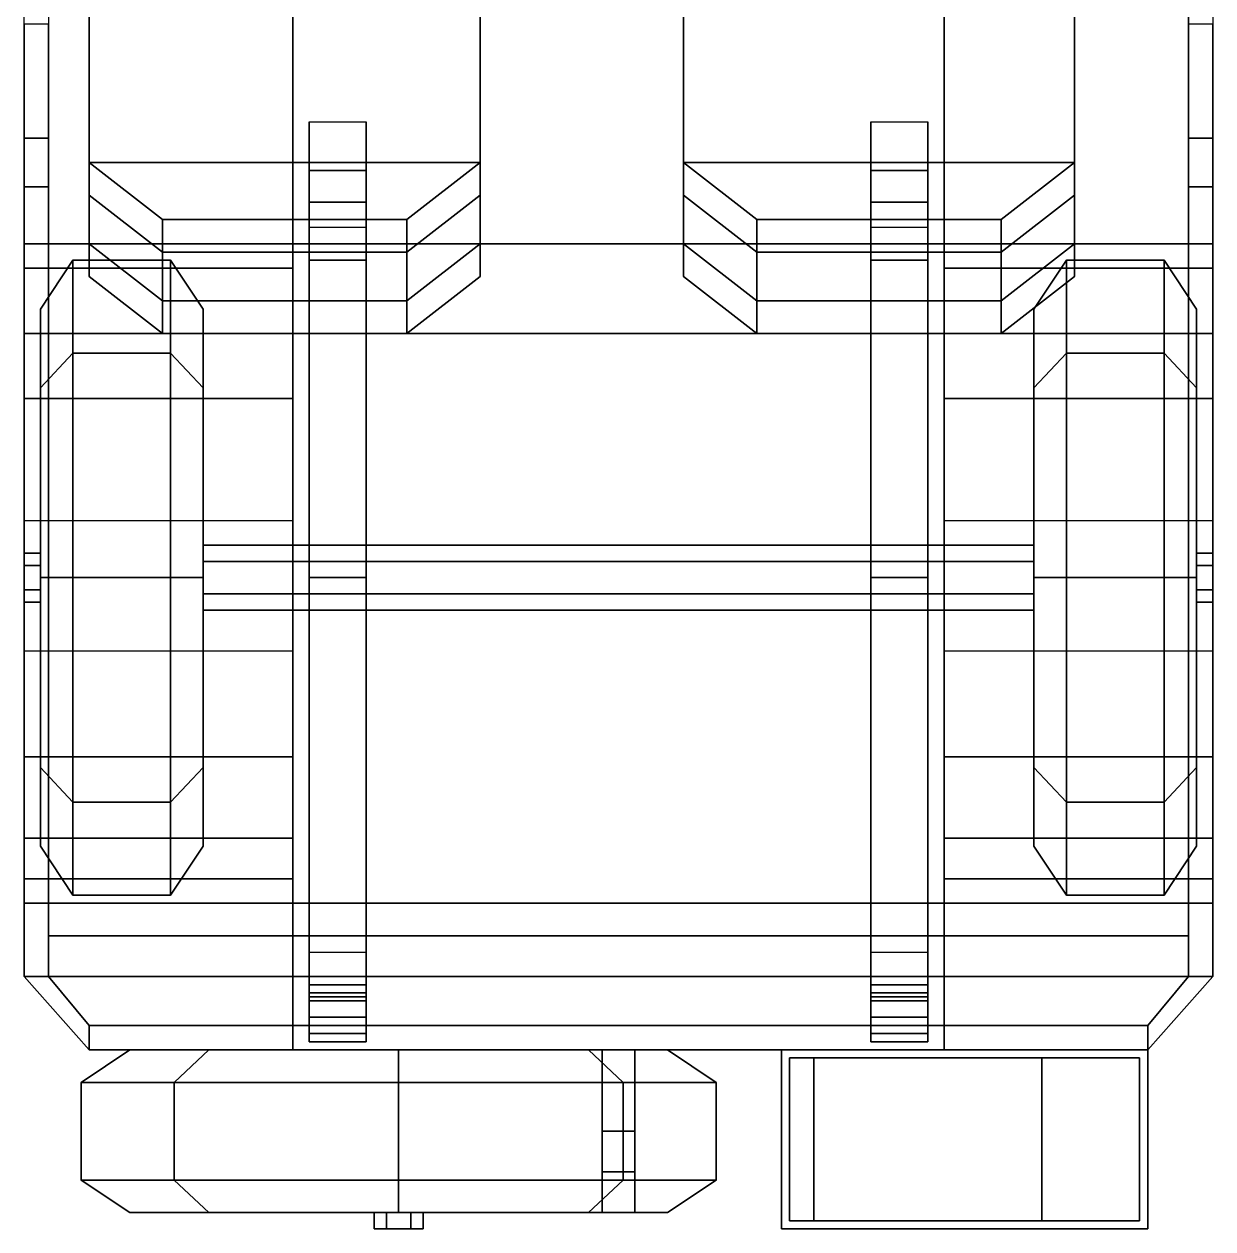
# Model space of a CAD drawing. Header units: millimetres. Extents: x -0.73 to 3, y -1.82 to 6.75.
# Drawn here: x -0.73 to 0.73, y -1.82 to -0.34 of the extents above; entities that cross this region are included whole.
import ezdxf

# ---------------------------------------------------------------- set-up
doc = ezdxf.new("R2010")
doc.units = ezdxf.units.MM
doc.layers.add('wheels', color=2, linetype='Continuous')

msp = doc.modelspace()

# ---------------------------------------------------------------- linework, layer by layer
for points in [[(-0.4, 0.42, 0.43), (-0.4, -0.61, 0.43), (-0.4, -0.61, 0.5), (-0.4, 0.45, 0.5)], [(0.4, -0.61, 0.5), (0.4, -0.61, 0.43), (0.4, 0.42, 0.43), (0.4, 0.45, 0.5)], [(0.4, 0.42, 0.43), (0.4, -0.61, 0.43), (-0.4, -0.61, 0.43), (-0.4, 0.42, 0.43)], [(-0.65, -0.1, 0.79), (-0.65, -0.51, 0.79), (-0.17, -0.51, 0.79), (-0.17, -0.1, 0.79)], [(-0.65, -0.1, 0.53), (-0.65, -0.51, 0.53), (-0.65, -0.51, 0.79), (-0.65, -0.1, 0.79)], [(-0.17, -0.51, 0.79), (-0.17, -0.51, 0.53), (-0.17, -0.1, 0.53), (-0.17, -0.1, 0.79)], [(0.08, -0.1, 0.79), (0.08, -0.51, 0.79), (0.56, -0.51, 0.79), (0.56, -0.1, 0.79)], [(0.08, -0.1, 0.53), (0.08, -0.51, 0.53), (0.08, -0.51, 0.79), (0.08, -0.1, 0.79)], [(0.56, -0.51, 0.79), (0.56, -0.51, 0.53), (0.56, -0.1, 0.53), (0.56, -0.1, 0.79)], [(0.7, -0.3, 0.53), (0.7, -0.34, 0.53), (0.7, -0.34, 0.81), (0.7, -0.3, 0.77)], [(-0.73, -0.34, 0.5), (-0.73, -0.48, 0.5), (-0.73, -0.48, 0.98), (-0.73, -0.34, 0.81)], [(-0.73, -0.34, 0.81), (-0.73, -0.48, 0.98), (-0.7, -0.48, 0.98), (-0.7, -0.34, 0.81)], [(-0.7, -0.48, 0.98), (-0.7, -0.48, 0.53), (-0.7, -0.34, 0.53), (-0.7, -0.34, 0.81)], [(0.7, -0.34, 0.53), (0.7, -0.48, 0.53), (0.7, -0.48, 0.98), (0.7, -0.34, 0.81)], [(0.7, -0.34, 0.81), (0.7, -0.48, 0.98), (0.73, -0.48, 0.98), (0.73, -0.34, 0.81)], [(0.73, -0.48, 0.98), (0.73, -0.48, 0.5), (0.73, -0.34, 0.5), (0.73, -0.34, 0.81)], [(-0.38, -0.52, 0.34), (-0.38, -0.55, 0.34), (-0.38, -0.59, 0.43), (-0.38, -0.46, 0.43)], [(-0.31, -0.46, 0.43), (-0.31, -0.52, 0.34), (-0.38, -0.52, 0.34), (-0.38, -0.46, 0.43)], [(-0.31, -0.59, 0.43), (-0.31, -0.55, 0.34), (-0.31, -0.52, 0.34), (-0.31, -0.46, 0.43)], [(0.38, -0.46, 0.43), (0.38, -0.52, 0.34), (0.31, -0.52, 0.34), (0.31, -0.46, 0.43)], [(0.31, -0.52, 0.34), (0.31, -0.55, 0.34), (0.31, -0.59, 0.43), (0.31, -0.46, 0.43)], [(0.38, -0.59, 0.43), (0.38, -0.55, 0.34), (0.38, -0.52, 0.34), (0.38, -0.46, 0.43)], [(-0.73, -0.48, 0.5), (-0.73, -0.54, 0.5), (-0.73, -0.54, 1.02), (-0.73, -0.48, 0.98)], [(-0.73, -0.48, 0.98), (-0.73, -0.54, 1.02), (-0.7, -0.54, 1.02), (-0.7, -0.48, 0.98)], [(-0.7, -0.54, 1.02), (-0.7, -0.54, 0.53), (-0.7, -0.48, 0.53), (-0.7, -0.48, 0.98)], [(0.7, -0.48, 0.53), (0.7, -0.54, 0.53), (0.7, -0.54, 1.02), (0.7, -0.48, 0.98)], [(0.7, -0.48, 0.98), (0.7, -0.54, 1.02), (0.73, -0.54, 1.02), (0.73, -0.48, 0.98)], [(0.73, -0.54, 1.02), (0.73, -0.54, 0.5), (0.73, -0.48, 0.5), (0.73, -0.48, 0.98)], [(-0.65, -0.51, 0.79), (-0.65, -0.51, 0.53), (-0.17, -0.51, 0.53), (-0.17, -0.51, 0.79)], [(-0.56, -0.68, 1.18), (-0.56, -0.58, 0.79), (-0.65, -0.51, 0.79), (-0.65, -0.61, 1.18)], [(-0.65, -0.51, 0.79), (-0.65, -0.55, 0.79), (-0.65, -0.65, 1.18), (-0.65, -0.61, 1.18)], [(-0.56, -0.58, 0.79), (-0.56, -0.62, 0.79), (-0.65, -0.55, 0.79), (-0.65, -0.51, 0.79)], [(-0.17, -0.61, 1.18), (-0.17, -0.51, 0.79), (-0.26, -0.58, 0.79), (-0.26, -0.68, 1.18)], [(-0.17, -0.51, 0.79), (-0.17, -0.55, 0.79), (-0.26, -0.62, 0.79), (-0.26, -0.58, 0.79)], [(-0.17, -0.65, 1.18), (-0.17, -0.55, 0.79), (-0.17, -0.51, 0.79), (-0.17, -0.61, 1.18)], [(0.08, -0.51, 0.79), (0.08, -0.51, 0.53), (0.56, -0.51, 0.53), (0.56, -0.51, 0.79)], [(0.17, -0.68, 1.18), (0.17, -0.58, 0.79), (0.08, -0.51, 0.79), (0.08, -0.61, 1.18)], [(0.08, -0.51, 0.79), (0.08, -0.55, 0.79), (0.08, -0.65, 1.18), (0.08, -0.61, 1.18)], [(0.17, -0.58, 0.79), (0.17, -0.62, 0.79), (0.08, -0.55, 0.79), (0.08, -0.51, 0.79)], [(0.56, -0.61, 1.18), (0.56, -0.51, 0.79), (0.47, -0.58, 0.79), (0.47, -0.68, 1.18)], [(0.56, -0.51, 0.79), (0.56, -0.55, 0.79), (0.47, -0.62, 0.79), (0.47, -0.58, 0.79)], [(0.56, -0.65, 1.18), (0.56, -0.55, 0.79), (0.56, -0.51, 0.79), (0.56, -0.61, 1.18)], [(-0.31, -0.52, 0.34), (-0.31, -0.61, 0.34), (-0.38, -0.61, 0.34), (-0.38, -0.52, 0.34)], [(0.38, -0.52, 0.34), (0.38, -0.61, 0.34), (0.31, -0.61, 0.34), (0.31, -0.52, 0.34)], [(-0.73, -0.54, 0.5), (-0.73, -0.61, 0.5), (-0.73, -0.61, 1.04), (-0.73, -0.54, 1.02)], [(-0.73, -0.54, 1.02), (-0.73, -0.61, 1.04), (-0.7, -0.61, 1.04), (-0.7, -0.54, 1.02)], [(-0.7, -0.61, 1.04), (-0.7, -0.61, 0.53), (-0.7, -0.54, 0.53), (-0.7, -0.54, 1.02)], [(0.7, -0.54, 0.53), (0.7, -0.61, 0.53), (0.7, -0.61, 1.04), (0.7, -0.54, 1.02)], [(0.7, -0.54, 1.02), (0.7, -0.61, 1.04), (0.73, -0.61, 1.04), (0.73, -0.54, 1.02)], [(0.73, -0.61, 1.04), (0.73, -0.61, 0.5), (0.73, -0.54, 0.5), (0.73, -0.54, 1.02)], [(-0.65, -0.65, 1.18), (-0.65, -0.55, 0.79), (-0.56, -0.62, 0.79), (-0.56, -0.72, 1.18)], [(-0.38, -0.55, 0.34), (-0.38, -0.61, 0.34), (-0.38, -0.63, 0.36), (-0.38, -0.5589, 0.36)], [(-0.38, -0.5589, 0.36), (-0.38, -0.63, 0.36), (-0.31, -0.63, 0.36), (-0.31, -0.5589, 0.36)], [(-0.38, -0.59, 0.43), (-0.38, -0.5589, 0.36), (-0.31, -0.5589, 0.36), (-0.31, -0.59, 0.43)], [(-0.31, -0.63, 0.36), (-0.31, -0.61, 0.34), (-0.31, -0.55, 0.34), (-0.31, -0.5589, 0.36)], [(-0.26, -0.72, 1.18), (-0.26, -0.62, 0.79), (-0.17, -0.55, 0.79), (-0.17, -0.65, 1.18)], [(0.08, -0.65, 1.18), (0.08, -0.55, 0.79), (0.17, -0.62, 0.79), (0.17, -0.72, 1.18)], [(0.31, -0.55, 0.34), (0.31, -0.61, 0.34), (0.31, -0.63, 0.36), (0.31, -0.5589, 0.36)], [(0.31, -0.59, 0.43), (0.31, -0.5589, 0.36), (0.38, -0.5589, 0.36), (0.38, -0.59, 0.43)], [(0.31, -0.5589, 0.36), (0.31, -0.63, 0.36), (0.38, -0.63, 0.36), (0.38, -0.5589, 0.36)], [(0.38, -0.63, 0.36), (0.38, -0.61, 0.34), (0.38, -0.55, 0.34), (0.38, -0.5589, 0.36)], [(0.47, -0.72, 1.18), (0.47, -0.62, 0.79), (0.56, -0.55, 0.79), (0.56, -0.65, 1.18)], [(-0.26, -0.58, 0.79), (-0.26, -0.62, 0.79), (-0.56, -0.62, 0.79), (-0.56, -0.58, 0.79)], [(-0.26, -0.68, 1.18), (-0.26, -0.58, 0.79), (-0.56, -0.58, 0.79), (-0.56, -0.68, 1.18)], [(0.47, -0.68, 1.18), (0.47, -0.58, 0.79), (0.17, -0.58, 0.79), (0.17, -0.68, 1.18)], [(0.47, -0.58, 0.79), (0.47, -0.62, 0.79), (0.17, -0.62, 0.79), (0.17, -0.58, 0.79)], [(-0.73, -0.61, 0.54), (-0.73, -0.64, 0.67), (-0.73, -0.72, 0.78), (-0.73, -0.61, 0.78)], [(-0.4, -0.61, 0.54), (-0.4, -0.64, 0.67), (-0.73, -0.64, 0.67), (-0.73, -0.61, 0.54)], [(-0.4, -0.61, 0.5), (-0.4, -0.61, 0.54), (-0.73, -0.61, 0.54), (-0.73, -0.61, 0.5)], [(-0.73, -0.61, 0.78), (-0.73, -0.72, 0.78), (-0.73, -0.72, 1.05), (-0.73, -0.61, 1.04)], [(-0.73, -0.61, 1.04), (-0.73, -0.72, 1.05), (-0.7, -0.72, 1.05), (-0.7, -0.61, 1.04)], [(-0.7, -0.72, 1.05), (-0.7, -0.72, 0.78), (-0.7, -0.61, 0.78), (-0.7, -0.61, 1.04)], [(-0.7, -0.61, 0.78), (-0.7, -0.72, 0.78), (0.7, -0.72, 0.78), (0.7, -0.61, 0.78)], [(-0.7, -0.61, 0.53), (-0.7, -0.61, 0.78), (0.7, -0.61, 0.78), (0.7, -0.61, 0.53)], [(-0.65, -0.61, 1.18), (-0.65, -0.65, 1.18), (-0.56, -0.72, 1.18), (-0.56, -0.68, 1.18)], [(-0.56, -0.72, 1.18), (-0.56, -0.62, 0.79), (-0.26, -0.62, 0.79), (-0.26, -0.72, 1.18)], [(-0.4, -0.61, 0.43), (-0.4, -1.42, 0.48), (-0.4, -1.42, 0.78), (-0.4, -0.61, 0.78)], [(0.4, -0.61, 0.43), (0.4, -1.42, 0.48), (-0.4, -1.42, 0.48), (-0.4, -0.61, 0.43)], [(-0.31, -0.61, 0.34), (-0.31, -1.02, 0.29), (-0.38, -1.02, 0.29), (-0.38, -0.61, 0.34)], [(-0.38, -0.61, 0.34), (-0.38, -1.02, 0.29), (-0.38, -1.02, 0.34), (-0.38, -0.63, 0.36)], [(-0.31, -1.02, 0.34), (-0.31, -1.02, 0.29), (-0.31, -0.61, 0.34), (-0.31, -0.63, 0.36)], [(-0.26, -0.68, 1.18), (-0.26, -0.72, 1.18), (-0.17, -0.65, 1.18), (-0.17, -0.61, 1.18)], [(0.08, -0.61, 1.18), (0.08, -0.65, 1.18), (0.17, -0.72, 1.18), (0.17, -0.68, 1.18)], [(0.17, -0.72, 1.18), (0.17, -0.62, 0.79), (0.47, -0.62, 0.79), (0.47, -0.72, 1.18)], [(0.38, -0.61, 0.34), (0.38, -1.02, 0.29), (0.31, -1.02, 0.29), (0.31, -0.61, 0.34)], [(0.31, -0.61, 0.34), (0.31, -1.02, 0.29), (0.31, -1.02, 0.34), (0.31, -0.63, 0.36)], [(0.38, -1.02, 0.34), (0.38, -1.02, 0.29), (0.38, -0.61, 0.34), (0.38, -0.63, 0.36)], [(0.4, -1.42, 0.78), (0.4, -1.42, 0.48), (0.4, -0.61, 0.43), (0.4, -0.61, 0.78)], [(0.73, -0.61, 0.5), (0.73, -0.61, 0.54), (0.4, -0.61, 0.54), (0.4, -0.61, 0.5)], [(0.73, -0.61, 0.54), (0.73, -0.64, 0.67), (0.4, -0.64, 0.67), (0.4, -0.61, 0.54)], [(0.47, -0.68, 1.18), (0.47, -0.72, 1.18), (0.56, -0.65, 1.18), (0.56, -0.61, 1.18)], [(0.7, -0.61, 0.78), (0.7, -0.72, 0.78), (0.7, -0.72, 1.05), (0.7, -0.61, 1.04)], [(0.7, -0.61, 1.04), (0.7, -0.72, 1.05), (0.73, -0.72, 1.05), (0.73, -0.61, 1.04)], [(0.73, -0.72, 1.05), (0.73, -0.72, 0.78), (0.73, -0.61, 0.78), (0.73, -0.61, 1.04)], [(0.73, -0.72, 0.78), (0.73, -0.64, 0.67), (0.73, -0.61, 0.54), (0.73, -0.61, 0.78)], [(-0.38, -0.63, 0.36), (-0.38, -1.02, 0.34), (-0.31, -1.02, 0.34), (-0.31, -0.63, 0.36)], [(0.31, -0.63, 0.36), (0.31, -1.02, 0.34), (0.38, -1.02, 0.34), (0.38, -0.63, 0.36)], [(-0.73, -0.72, 0.78), (-0.73, -0.64, 0.67), (-0.4, -0.64, 0.67), (-0.4, -0.72, 0.78)], [(0.4, -0.72, 0.78), (0.4, -0.64, 0.67), (0.73, -0.64, 0.67), (0.73, -0.72, 0.78)], [(-0.56, -0.68, 1.18), (-0.56, -0.72, 1.18), (-0.26, -0.72, 1.18), (-0.26, -0.68, 1.18)], [(0.17, -0.68, 1.18), (0.17, -0.72, 1.18), (0.47, -0.72, 1.18), (0.47, -0.68, 1.18)], [(-0.73, -0.72, 0.9), (-0.73, -1.46, 0.9), (-0.73, -1.46, 1.05), (-0.73, -0.72, 1.05)], [(-0.73, -0.72, 0.78), (-0.73, -0.8, 0.85), (-0.73, -0.95, 0.9), (-0.73, -0.72, 0.9)], [(-0.4, -0.72, 0.78), (-0.4, -0.8, 0.85), (-0.73, -0.8, 0.85), (-0.73, -0.72, 0.78)], [(-0.73, -0.72, 1.05), (-0.73, -1.51, 1.05), (-0.7, -1.51, 1.05), (-0.7, -0.72, 1.05)], [(-0.7, -1.46, 1.05), (-0.7, -1.46, 0.9), (-0.7, -0.72, 0.9), (-0.7, -0.72, 1.05)], [(-0.7, -0.72, 0.78), (-0.7, -0.72, 0.9), (0.7, -0.72, 0.9), (0.7, -0.72, 0.78)], [(-0.7, -0.72, 0.9), (-0.7, -1.46, 0.9), (0.7, -1.46, 0.9), (0.7, -0.72, 0.9)], [(-0.4, -0.72, 0.78), (-0.4, -1.34, 0.78), (-0.4, -1.34, 0.9), (-0.4, -0.72, 0.9)], [(0.4, -1.34, 0.9), (0.4, -1.34, 0.78), (0.4, -0.72, 0.78), (0.4, -0.72, 0.9)], [(0.73, -0.72, 0.78), (0.73, -0.8, 0.85), (0.4, -0.8, 0.85), (0.4, -0.72, 0.78)], [(0.7, -0.72, 0.9), (0.7, -1.46, 0.9), (0.7, -1.46, 1.05), (0.7, -0.72, 1.05)], [(0.7, -0.72, 1.05), (0.7, -1.51, 1.05), (0.73, -1.51, 1.05), (0.73, -0.72, 1.05)], [(0.73, -1.46, 1.05), (0.73, -1.46, 0.9), (0.73, -0.72, 0.9), (0.73, -0.72, 1.05)], [(0.73, -0.95, 0.9), (0.73, -0.8, 0.85), (0.73, -0.72, 0.78), (0.73, -0.72, 0.9)], [(-0.73, -0.95, 0.9), (-0.73, -0.8, 0.85), (-0.4, -0.8, 0.85), (-0.4, -0.95, 0.9)], [(0.4, -0.95, 0.9), (0.4, -0.8, 0.85), (0.73, -0.8, 0.85), (0.73, -0.95, 0.9)], [(-0.38, -1.02, 0.34), (-0.38, -1.02, 0.29), (-0.38, -1.46, 0.36), (-0.38, -1.42, 0.38)], [(-0.38, -1.46, 0.36), (-0.38, -1.02, 0.29), (-0.31, -1.02, 0.29), (-0.31, -1.46, 0.36)], [(-0.31, -1.42, 0.38), (-0.31, -1.02, 0.34), (-0.38, -1.02, 0.34), (-0.38, -1.42, 0.38)], [(-0.31, -1.46, 0.36), (-0.31, -1.02, 0.29), (-0.31, -1.02, 0.34), (-0.31, -1.42, 0.38)], [(0.31, -1.46, 0.36), (0.31, -1.02, 0.29), (0.38, -1.02, 0.29), (0.38, -1.46, 0.36)], [(0.38, -1.42, 0.38), (0.38, -1.02, 0.34), (0.31, -1.02, 0.34), (0.31, -1.42, 0.38)], [(0.31, -1.02, 0.34), (0.31, -1.02, 0.29), (0.31, -1.46, 0.36), (0.31, -1.42, 0.38)], [(0.38, -1.46, 0.36), (0.38, -1.02, 0.29), (0.38, -1.02, 0.34), (0.38, -1.42, 0.38)], [(-0.4, -1.11, 0.9), (-0.4, -1.24, 0.85), (-0.73, -1.24, 0.85), (-0.73, -1.11, 0.9)], [(-0.73, -1.24, 0.85), (-0.73, -1.34, 0.76), (-0.73, -1.34, 0.9), (-0.73, -1.11, 0.9)], [(0.73, -1.11, 0.9), (0.73, -1.24, 0.85), (0.4, -1.24, 0.85), (0.4, -1.11, 0.9)], [(0.73, -1.34, 0.9), (0.73, -1.34, 0.76), (0.73, -1.24, 0.85), (0.73, -1.11, 0.9)], [(-0.4, -1.24, 0.85), (-0.4, -1.34, 0.76), (-0.73, -1.34, 0.76), (-0.73, -1.24, 0.85)], [(0.73, -1.24, 0.85), (0.73, -1.34, 0.76), (0.4, -1.34, 0.76), (0.4, -1.24, 0.85)], [(-0.73, -1.34, 0.76), (-0.73, -1.39, 0.68), (-0.73, -1.46, 0.9), (-0.73, -1.34, 0.9)], [(-0.4, -1.34, 0.76), (-0.4, -1.39, 0.68), (-0.73, -1.39, 0.68), (-0.73, -1.34, 0.76)], [(0.73, -1.34, 0.76), (0.73, -1.39, 0.68), (0.4, -1.39, 0.68), (0.4, -1.34, 0.76)], [(0.73, -1.46, 0.9), (0.73, -1.39, 0.68), (0.73, -1.34, 0.76), (0.73, -1.34, 0.9)], [(-0.73, -1.42, 0.57), (-0.73, -1.46, 0.57), (-0.73, -1.46, 0.9), (-0.73, -1.39, 0.68)], [(-0.4, -1.39, 0.68), (-0.4, -1.42, 0.57), (-0.73, -1.42, 0.57), (-0.73, -1.39, 0.68)], [(0.73, -1.39, 0.68), (0.73, -1.42, 0.57), (0.4, -1.42, 0.57), (0.4, -1.39, 0.68)], [(0.73, -1.46, 0.9), (0.73, -1.46, 0.57), (0.73, -1.42, 0.57), (0.73, -1.39, 0.68)], [(0.4, -1.42, 0.48), (0.4, -1.42, 0.57), (-0.4, -1.42, 0.57), (-0.4, -1.42, 0.48)], [(0.4, -1.42, 0.48), (0.4, -1.6, 0.48), (-0.4, -1.6, 0.48), (-0.4, -1.42, 0.48)], [(-0.4, -1.42, 0.48), (-0.4, -1.6, 0.48), (-0.4, -1.6, 0.57), (-0.4, -1.42, 0.57)], [(-0.38, -1.42, 0.38), (-0.38, -1.46, 0.36), (-0.38, -1.58, 0.39), (-0.38, -1.59, 0.41)], [(-0.31, -1.5349, 0.4003), (-0.31, -1.42, 0.38), (-0.38, -1.42, 0.38), (-0.38, -1.5349, 0.4003)], [(-0.31, -1.58, 0.39), (-0.31, -1.46, 0.36), (-0.31, -1.42, 0.38), (-0.31, -1.59, 0.41)], [(0.31, -1.42, 0.38), (0.31, -1.46, 0.36), (0.31, -1.58, 0.39), (0.31, -1.59, 0.41)], [(0.38, -1.5349, 0.4003), (0.38, -1.42, 0.38), (0.31, -1.42, 0.38), (0.31, -1.5349, 0.4003)], [(0.38, -1.58, 0.39), (0.38, -1.46, 0.36), (0.38, -1.42, 0.38), (0.38, -1.59, 0.41)], [(0.4, -1.6, 0.57), (0.4, -1.6, 0.48), (0.4, -1.42, 0.48), (0.4, -1.42, 0.57)], [(-0.73, -1.46, 0.57), (-0.73, -1.51, 0.57), (-0.73, -1.51, 1.05), (-0.73, -1.46, 1.05)], [(-0.7, -1.51, 1.05), (-0.7, -1.51, 0.6), (-0.7, -1.46, 0.6), (-0.7, -1.46, 1.05)], [(-0.7, -1.46, 0.9), (-0.7, -1.46, 0.6), (0.7, -1.46, 0.6), (0.7, -1.46, 0.9)], [(-0.38, -1.58, 0.39), (-0.38, -1.46, 0.36), (-0.31, -1.46, 0.36), (-0.31, -1.58, 0.39)], [(0.31, -1.58, 0.39), (0.31, -1.46, 0.36), (0.38, -1.46, 0.36), (0.38, -1.58, 0.39)], [(0.7, -1.46, 0.6), (0.7, -1.51, 0.6), (0.7, -1.51, 1.05), (0.7, -1.46, 1.05)], [(0.73, -1.51, 1.05), (0.73, -1.51, 0.57), (0.73, -1.46, 0.57), (0.73, -1.46, 1.05)], [(-0.31, -1.48, 0.48), (-0.31, -1.52, 0.44), (-0.38, -1.52, 0.44), (-0.38, -1.48, 0.48)], [(-0.38, -1.48, 0.48), (-0.38, -1.52, 0.44), (-0.38, -1.56, 0.44), (-0.38, -1.57, 0.48)], [(-0.31, -1.56, 0.44), (-0.31, -1.52, 0.44), (-0.31, -1.48, 0.48), (-0.31, -1.57, 0.48)], [(0.38, -1.48, 0.48), (0.38, -1.52, 0.44), (0.31, -1.52, 0.44), (0.31, -1.48, 0.48)], [(0.31, -1.48, 0.48), (0.31, -1.52, 0.44), (0.31, -1.56, 0.44), (0.31, -1.57, 0.48)], [(0.38, -1.56, 0.44), (0.38, -1.52, 0.44), (0.38, -1.48, 0.48), (0.38, -1.57, 0.48)], [(-0.73, -1.51, 0.57), (-0.65, -1.6, 0.57), (-0.65, -1.6, 1.05), (-0.73, -1.51, 1.05)], [(-0.73, -1.51, 1.05), (-0.65, -1.6, 1.05), (-0.65, -1.57, 1.05), (-0.7, -1.51, 1.05)], [(-0.65, -1.57, 1.05), (-0.65, -1.57, 0.6), (-0.7, -1.51, 0.6), (-0.7, -1.51, 1.05)], [(-0.38, -1.54, 0.44), (-0.38, -1.52, 0.44), (-0.31, -1.52, 0.44), (-0.31, -1.54, 0.44)], [(0.31, -1.54, 0.44), (0.31, -1.52, 0.44), (0.38, -1.52, 0.44), (0.38, -1.54, 0.44)], [(0.7, -1.51, 0.6), (0.65, -1.57, 0.6), (0.65, -1.57, 1.05), (0.7, -1.51, 1.05)], [(0.65, -1.6, 1.05), (0.65, -1.6, 0.57), (0.73, -1.51, 0.57), (0.73, -1.51, 1.05)], [(0.7, -1.51, 1.05), (0.65, -1.57, 1.05), (0.65, -1.6, 1.05), (0.73, -1.51, 1.05)], [(-0.31, -1.54, 0.44), (-0.31, -1.53, 0.41), (-0.38, -1.53, 0.41), (-0.38, -1.54, 0.44)], [(-0.38, -1.54, 0.44), (-0.38, -1.53, 0.41), (-0.38, -1.59, 0.43), (-0.38, -1.56, 0.44)], [(-0.38, -1.59, 0.43), (-0.38, -1.53, 0.41), (-0.31, -1.53, 0.41), (-0.31, -1.59, 0.43)], [(-0.31, -1.59, 0.43), (-0.31, -1.53, 0.41), (-0.38, -1.53, 0.41), (-0.38, -1.59, 0.43)], [(-0.38, -1.53, 0.41), (-0.38, -1.5349, 0.4003), (-0.38, -1.59, 0.41), (-0.38, -1.59, 0.43)], [(-0.31, -1.53, 0.41), (-0.31, -1.5349, 0.4003), (-0.38, -1.5349, 0.4003), (-0.38, -1.53, 0.41)], [(-0.31, -1.59, 0.43), (-0.31, -1.53, 0.41), (-0.31, -1.54, 0.44), (-0.31, -1.56, 0.44)], [(-0.31, -1.59, 0.41), (-0.31, -1.5349, 0.4003), (-0.31, -1.53, 0.41), (-0.31, -1.59, 0.43)], [(0.38, -1.54, 0.44), (0.38, -1.53, 0.41), (0.31, -1.53, 0.41), (0.31, -1.54, 0.44)], [(0.31, -1.59, 0.43), (0.31, -1.53, 0.41), (0.38, -1.53, 0.41), (0.38, -1.59, 0.43)], [(0.31, -1.54, 0.44), (0.31, -1.53, 0.41), (0.31, -1.59, 0.43), (0.31, -1.56, 0.44)], [(0.38, -1.59, 0.43), (0.38, -1.53, 0.41), (0.31, -1.53, 0.41), (0.31, -1.59, 0.43)], [(0.38, -1.53, 0.41), (0.38, -1.5349, 0.4003), (0.31, -1.5349, 0.4003), (0.31, -1.53, 0.41)], [(0.31, -1.53, 0.41), (0.31, -1.5349, 0.4003), (0.31, -1.59, 0.41), (0.31, -1.59, 0.43)], [(0.38, -1.59, 0.43), (0.38, -1.53, 0.41), (0.38, -1.54, 0.44), (0.38, -1.56, 0.44)], [(0.38, -1.59, 0.41), (0.38, -1.5349, 0.4003), (0.38, -1.53, 0.41), (0.38, -1.59, 0.43)], [(-0.38, -1.56, 0.44), (-0.38, -1.59, 0.43), (-0.31, -1.59, 0.43), (-0.31, -1.56, 0.44)], [(-0.38, -1.57, 0.48), (-0.38, -1.56, 0.44), (-0.31, -1.56, 0.44), (-0.31, -1.57, 0.48)], [(0.31, -1.57, 0.48), (0.31, -1.56, 0.44), (0.38, -1.56, 0.44), (0.38, -1.57, 0.48)], [(0.31, -1.56, 0.44), (0.31, -1.59, 0.43), (0.38, -1.59, 0.43), (0.38, -1.56, 0.44)], [(0.65, -1.57, 1.05), (0.65, -1.57, 0.6), (-0.65, -1.57, 0.6), (-0.65, -1.57, 1.05)], [(-0.65, -1.6, 1.05), (0.65, -1.6, 1.05), (0.65, -1.57, 1.05), (-0.65, -1.57, 1.05)], [(-0.38, -1.59, 0.41), (-0.38, -1.58, 0.39), (-0.31, -1.58, 0.39), (-0.31, -1.59, 0.41)], [(0.31, -1.59, 0.41), (0.31, -1.58, 0.39), (0.38, -1.58, 0.39), (0.38, -1.59, 0.41)], [(-0.38, -1.59, 0.43), (-0.38, -1.59, 0.41), (-0.31, -1.59, 0.41), (-0.31, -1.59, 0.43)], [(0.31, -1.59, 0.43), (0.31, -1.59, 0.41), (0.38, -1.59, 0.41), (0.38, -1.59, 0.43)], [(-0.65, -1.6, 0.57), (0.65, -1.6, 0.57), (0.65, -1.6, 1.05), (-0.65, -1.6, 1.05)], [(0.4, -1.6, 0.48), (0.4, -1.6, 0.57), (-0.4, -1.6, 0.57), (-0.4, -1.6, 0.48)], [(-0.02, -1.6, 0.48), (-0.02, -1.8, 0.48), (-0.02, -1.7, 0.57), (-0.02, -1.6, 0.57)], [(0.02, -1.6, 0.48), (0.02, -1.8, 0.48), (-0.02, -1.8, 0.48), (-0.02, -1.6, 0.48)], [(-0.02, -1.6, 0.57), (-0.02, -1.7, 0.57), (0.02, -1.7, 0.57), (0.02, -1.6, 0.57)], [(0.02, -1.7, 0.57), (0.02, -1.8, 0.48), (0.02, -1.6, 0.48), (0.02, -1.6, 0.57)], [(0.65, -1.6, 0.74), (0.65, -1.82, 0.74), (0.2, -1.82, 0.74), (0.2, -1.6, 0.74)], [(0.2, -1.6, 0.74), (0.2, -1.82, 0.74), (0.65, -1.82, 0.74), (0.65, -1.6, 0.74)], [(0.2, -1.6, 0.83), (0.2, -1.82, 0.83), (0.2, -1.82, 0.74), (0.2, -1.6, 0.74)], [(0.2, -1.6, 0.74), (0.2, -1.82, 0.74), (0.2, -1.82, 0.83), (0.2, -1.6, 0.83)], [(0.2, -1.6, 0.83), (0.2, -1.74, 0.83), (0.2, -1.65, 0.92), (0.2, -1.6, 0.92)], [(0.2, -1.6, 0.92), (0.2, -1.65, 0.92), (0.2, -1.74, 0.83), (0.2, -1.6, 0.83)], [(0.21, -1.61, 1.22), (0.21, -1.61, 0.75), (0.21, -1.81, 0.75), (0.21, -1.81, 1.22)], [(0.64, -1.61, 0.75), (0.21, -1.61, 0.75), (0.21, -1.61, 1.22), (0.64, -1.61, 1.15)], [(0.64, -1.81, 0.75), (0.21, -1.81, 0.75), (0.21, -1.61, 0.75), (0.64, -1.61, 0.75)], [(0.64, -1.61, 1.15), (0.21, -1.61, 1.22), (0.24, -1.61, 1.24), (0.52, -1.61, 1.24)], [(0.24, -1.61, 1.24), (0.21, -1.61, 1.22), (0.21, -1.81, 1.22), (0.24, -1.81, 1.24)], [(0.52, -1.61, 1.24), (0.24, -1.61, 1.24), (0.24, -1.81, 1.24), (0.52, -1.81, 1.24)], [(0.52, -1.81, 1.24), (0.64, -1.81, 1.15), (0.64, -1.61, 1.15), (0.52, -1.61, 1.24)], [(0.64, -1.81, 1.15), (0.64, -1.81, 0.75), (0.64, -1.61, 0.75), (0.64, -1.61, 1.15)], [(0.65, -1.6, 0.83), (0.65, -1.82, 0.83), (0.65, -1.82, 0.74), (0.65, -1.6, 0.74)], [(0.65, -1.6, 0.74), (0.65, -1.82, 0.74), (0.65, -1.82, 0.83), (0.65, -1.6, 0.83)], [(0.65, -1.6, 0.83), (0.65, -1.74, 0.83), (0.65, -1.65, 0.92), (0.65, -1.6, 0.92)], [(0.65, -1.6, 0.92), (0.65, -1.65, 0.92), (0.65, -1.74, 0.83), (0.65, -1.6, 0.83)], [(-0.02, -1.8, 0.48), (-0.02, -1.8, 0.62), (-0.02, -1.75, 0.62), (-0.02, -1.7, 0.57)], [(-0.02, -1.7, 0.57), (-0.02, -1.75, 0.62), (0.02, -1.75, 0.62), (0.02, -1.7, 0.57)], [(0.02, -1.75, 0.62), (0.02, -1.8, 0.62), (0.02, -1.8, 0.48), (0.02, -1.7, 0.57)], [(-0.02, -1.75, 0.62), (-0.02, -1.8, 0.62), (0.02, -1.8, 0.62), (0.02, -1.75, 0.62)], [(0.02, -1.8, 0.48), (0.02, -1.8, 0.62), (-0.02, -1.8, 0.62), (-0.02, -1.8, 0.48)], [(0.65, -1.82, 0.74), (0.65, -1.82, 0.83), (0.2, -1.82, 0.83), (0.2, -1.82, 0.74)], [(0.2, -1.82, 0.74), (0.2, -1.82, 0.83), (0.65, -1.82, 0.83), (0.65, -1.82, 0.74)], [(0.21, -1.81, 1.22), (0.21, -1.81, 0.75), (0.64, -1.81, 0.75), (0.64, -1.81, 1.15)], [(0.24, -1.81, 1.24), (0.21, -1.81, 1.22), (0.64, -1.81, 1.15), (0.52, -1.81, 1.24)]]:
    msp.add_3dface(points)
at = {"color": 4}
for points in [[(0.73, -0.06, 0.5), (0.73, -0.61, 0.5), (-0.73, -0.61, 0.5), (-0.73, -0.06, 0.5)], [(-0.7, -0.06, 0.53), (-0.7, -0.61, 0.53), (0.7, -0.61, 0.53), (0.7, -0.06, 0.53)], [(0.73, -1.42, 0.57), (0.73, -1.51, 0.57), (-0.73, -1.51, 0.57), (-0.73, -1.42, 0.57)], [(-0.7, -1.46, 0.6), (-0.7, -1.51, 0.6), (0.7, -1.51, 0.6), (0.7, -1.46, 0.6)], [(0.73, -1.51, 0.57), (0.65, -1.6, 0.57), (-0.65, -1.6, 0.57), (-0.73, -1.51, 0.57)], [(-0.7, -1.51, 0.6), (-0.65, -1.57, 0.6), (0.65, -1.57, 0.6), (0.7, -1.51, 0.6)]]:
    msp.add_3dface(points, dxfattribs=at)
at = {"layer": 'wheels'}
for points in [[(-0.71, -0.7867, 0.1567), (-0.71, -0.69, 0.39), (-0.67, -0.63, 0.39), (-0.67, -0.7442, 0.1142)], [(-0.71, -0.69, 0.39), (-0.71, -0.7867, 0.6233), (-0.67, -0.7442, 0.6658), (-0.67, -0.63, 0.39)], [(-0.67, -0.7442, 0.1142), (-0.67, -0.63, 0.39), (-0.55, -0.63, 0.39), (-0.55, -0.7442, 0.1142)], [(-0.67, -0.63, 0.39), (-0.67, -0.7442, 0.6658), (-0.55, -0.7442, 0.6658), (-0.55, -0.63, 0.39)], [(-0.51, -0.69, 0.39), (-0.51, -0.7867, 0.1567), (-0.55, -0.7442, 0.1142), (-0.55, -0.63, 0.39)], [(-0.51, -0.7867, 0.6233), (-0.51, -0.69, 0.39), (-0.55, -0.63, 0.39), (-0.55, -0.7442, 0.6658)], [(0.51, -0.7867, 0.1567), (0.51, -0.69, 0.39), (0.55, -0.63, 0.39), (0.55, -0.7442, 0.1142)], [(0.51, -0.69, 0.39), (0.51, -0.7867, 0.6233), (0.55, -0.7442, 0.6658), (0.55, -0.63, 0.39)], [(0.67, -0.63, 0.39), (0.67, -0.7442, 0.1142), (0.55, -0.7442, 0.1142), (0.55, -0.63, 0.39)], [(0.67, -0.7442, 0.6658), (0.67, -0.63, 0.39), (0.55, -0.63, 0.39), (0.55, -0.7442, 0.6658)], [(0.71, -0.69, 0.39), (0.71, -0.7867, 0.1567), (0.67, -0.7442, 0.1142), (0.67, -0.63, 0.39)], [(0.71, -0.7867, 0.6233), (0.71, -0.69, 0.39), (0.67, -0.63, 0.39), (0.67, -0.7442, 0.6658)], [(-0.71, -1.2533, 0.1567), (-0.71, -0.69, 0.39), (-0.71, -0.7867, 0.1567), (-0.71, -1.02, 0.06)], [(-0.71, -1.35, 0.39), (-0.71, -0.7867, 0.6233), (-0.71, -0.69, 0.39), (-0.71, -1.2533, 0.1567)], [(-0.51, -0.69, 0.39), (-0.51, -1.2533, 0.1567), (-0.51, -1.02, 0.06), (-0.51, -0.7867, 0.1567)], [(-0.51, -0.7867, 0.6233), (-0.51, -1.35, 0.39), (-0.51, -1.2533, 0.1567), (-0.51, -0.69, 0.39)], [(0.51, -0.7867, 0.1567), (0.51, -1.35, 0.39), (0.51, -1.2533, 0.6233), (0.51, -0.69, 0.39)], [(0.51, -0.69, 0.39), (0.51, -1.2533, 0.6233), (0.51, -1.02, 0.72), (0.51, -0.7867, 0.6233)], [(0.71, -1.35, 0.39), (0.71, -0.7867, 0.1567), (0.71, -0.69, 0.39), (0.71, -1.2533, 0.6233)], [(0.71, -1.2533, 0.6233), (0.71, -0.69, 0.39), (0.71, -0.7867, 0.6233), (0.71, -1.02, 0.72)], [(-0.71, -0.7867, 0.6233), (-0.71, -1.02, 0.72), (-0.67, -1.02, 0.78), (-0.67, -0.7442, 0.6658)], [(-0.71, -1.02, 0.06), (-0.71, -0.7867, 0.1567), (-0.67, -0.7442, 0.1142), (-0.67, -1.02)], [(-0.67, -0.7442, 0.6658), (-0.67, -1.02, 0.78), (-0.55, -1.02, 0.78), (-0.55, -0.7442, 0.6658)], [(-0.67, -1.02), (-0.67, -0.7442, 0.1142), (-0.55, -0.7442, 0.1142), (-0.55, -1.02)], [(-0.51, -1.02, 0.72), (-0.51, -0.7867, 0.6233), (-0.55, -0.7442, 0.6658), (-0.55, -1.02, 0.78)], [(-0.51, -0.7867, 0.1567), (-0.51, -1.02, 0.06), (-0.55, -1.02), (-0.55, -0.7442, 0.1142)], [(0.51, -0.7867, 0.6233), (0.51, -1.02, 0.72), (0.55, -1.02, 0.78), (0.55, -0.7442, 0.6658)], [(0.51, -1.02, 0.06), (0.51, -0.7867, 0.1567), (0.55, -0.7442, 0.1142), (0.55, -1.02)], [(0.67, -1.02, 0.78), (0.67, -0.7442, 0.6658), (0.55, -0.7442, 0.6658), (0.55, -1.02, 0.78)], [(0.67, -0.7442, 0.1142), (0.67, -1.02), (0.55, -1.02), (0.55, -0.7442, 0.1142)], [(0.71, -1.02, 0.72), (0.71, -0.7867, 0.6233), (0.67, -0.7442, 0.6658), (0.67, -1.02, 0.78)], [(0.71, -0.7867, 0.1567), (0.71, -1.02, 0.06), (0.67, -1.02), (0.67, -0.7442, 0.1142)], [(-0.71, -1.2533, 0.6233), (-0.71, -1.02, 0.72), (-0.71, -0.7867, 0.6233), (-0.71, -1.35, 0.39)], [(-0.51, -1.02, 0.72), (-0.51, -1.2533, 0.6233), (-0.51, -1.35, 0.39), (-0.51, -0.7867, 0.6233)], [(0.51, -1.02, 0.06), (0.51, -1.2533, 0.1567), (0.51, -1.35, 0.39), (0.51, -0.7867, 0.1567)], [(0.71, -1.2533, 0.1567), (0.71, -1.02, 0.06), (0.71, -0.7867, 0.1567), (0.71, -1.35, 0.39)], [(-0.73, -1.005, 0.364), (-0.73, -0.99, 0.39), (-0.71, -0.99, 0.39), (-0.71, -1.005, 0.364)], [(-0.73, -0.99, 0.39), (-0.73, -1.005, 0.416), (-0.71, -1.005, 0.416), (-0.71, -0.99, 0.39)], [(-0.73, -1.05, 0.39), (-0.73, -0.99, 0.39), (-0.73, -1.005, 0.364), (-0.73, -1.035, 0.364)], [(-0.73, -1.035, 0.416), (-0.73, -1.005, 0.416), (-0.73, -0.99, 0.39), (-0.73, -1.05, 0.39)], [(0.51, -0.98, 0.39), (0.51, -1, 0.3554), (-0.51, -1, 0.3554), (-0.51, -0.98, 0.39)], [(0.51, -1, 0.4246), (0.51, -0.98, 0.39), (-0.51, -0.98, 0.39), (-0.51, -1, 0.4246)], [(0.73, -0.99, 0.39), (0.73, -1.005, 0.364), (0.71, -1.005, 0.364), (0.71, -0.99, 0.39)], [(0.73, -1.005, 0.416), (0.73, -0.99, 0.39), (0.71, -0.99, 0.39), (0.71, -1.005, 0.416)], [(0.73, -1.035, 0.364), (0.73, -1.005, 0.364), (0.73, -0.99, 0.39), (0.73, -1.05, 0.39)], [(0.73, -1.05, 0.39), (0.73, -0.99, 0.39), (0.73, -1.005, 0.416), (0.73, -1.035, 0.416)], [(-0.73, -1.035, 0.364), (-0.73, -1.005, 0.364), (-0.71, -1.005, 0.364), (-0.71, -1.035, 0.364)], [(-0.73, -1.005, 0.416), (-0.73, -1.035, 0.416), (-0.71, -1.035, 0.416), (-0.71, -1.005, 0.416)], [(0.51, -1, 0.3554), (0.51, -1.04, 0.3554), (-0.51, -1.04, 0.3554), (-0.51, -1, 0.3554)], [(0.51, -1.04, 0.4246), (0.51, -1, 0.4246), (-0.51, -1, 0.4246), (-0.51, -1.04, 0.4246)], [(0.73, -1.005, 0.364), (0.73, -1.035, 0.364), (0.71, -1.035, 0.364), (0.71, -1.005, 0.364)], [(0.73, -1.035, 0.416), (0.73, -1.005, 0.416), (0.71, -1.005, 0.416), (0.71, -1.035, 0.416)], [(-0.71, -1.02, 0.72), (-0.71, -1.2533, 0.6233), (-0.67, -1.2958, 0.6658), (-0.67, -1.02, 0.78)], [(-0.71, -1.2533, 0.1567), (-0.71, -1.02, 0.06), (-0.67, -1.02), (-0.67, -1.2958, 0.1142)], [(-0.67, -1.02, 0.78), (-0.67, -1.2958, 0.6658), (-0.55, -1.2958, 0.6658), (-0.55, -1.02, 0.78)], [(-0.67, -1.2958, 0.1142), (-0.67, -1.02), (-0.55, -1.02), (-0.55, -1.2958, 0.1142)], [(-0.51, -1.2533, 0.6233), (-0.51, -1.02, 0.72), (-0.55, -1.02, 0.78), (-0.55, -1.2958, 0.6658)], [(-0.51, -1.02, 0.06), (-0.51, -1.2533, 0.1567), (-0.55, -1.2958, 0.1142), (-0.55, -1.02)], [(0.51, -1.02, 0.72), (0.51, -1.2533, 0.6233), (0.55, -1.2958, 0.6658), (0.55, -1.02, 0.78)], [(0.51, -1.2533, 0.1567), (0.51, -1.02, 0.06), (0.55, -1.02), (0.55, -1.2958, 0.1142)], [(0.67, -1.2958, 0.6658), (0.67, -1.02, 0.78), (0.55, -1.02, 0.78), (0.55, -1.2958, 0.6658)], [(0.67, -1.02), (0.67, -1.2958, 0.1142), (0.55, -1.2958, 0.1142), (0.55, -1.02)], [(0.71, -1.2533, 0.6233), (0.71, -1.02, 0.72), (0.67, -1.02, 0.78), (0.67, -1.2958, 0.6658)], [(0.71, -1.02, 0.06), (0.71, -1.2533, 0.1567), (0.67, -1.2958, 0.1142), (0.67, -1.02)], [(-0.73, -1.05, 0.39), (-0.73, -1.035, 0.364), (-0.71, -1.035, 0.364), (-0.71, -1.05, 0.39)], [(-0.73, -1.035, 0.416), (-0.73, -1.05, 0.39), (-0.71, -1.05, 0.39), (-0.71, -1.035, 0.416)], [(0.73, -1.035, 0.364), (0.73, -1.05, 0.39), (0.71, -1.05, 0.39), (0.71, -1.035, 0.364)], [(0.73, -1.05, 0.39), (0.73, -1.035, 0.416), (0.71, -1.035, 0.416), (0.71, -1.05, 0.39)], [(0.51, -1.04, 0.3554), (0.51, -1.06, 0.39), (-0.51, -1.06, 0.39), (-0.51, -1.04, 0.3554)], [(0.51, -1.06, 0.39), (0.51, -1.04, 0.4246), (-0.51, -1.04, 0.4246), (-0.51, -1.06, 0.39)], [(-0.71, -1.35, 0.39), (-0.71, -1.2533, 0.1567), (-0.67, -1.2958, 0.1142), (-0.67, -1.41, 0.39)], [(-0.71, -1.2533, 0.6233), (-0.71, -1.35, 0.39), (-0.67, -1.41, 0.39), (-0.67, -1.2958, 0.6658)], [(-0.51, -1.2533, 0.1567), (-0.51, -1.35, 0.39), (-0.55, -1.41, 0.39), (-0.55, -1.2958, 0.1142)], [(-0.51, -1.35, 0.39), (-0.51, -1.2533, 0.6233), (-0.55, -1.2958, 0.6658), (-0.55, -1.41, 0.39)], [(0.51, -1.35, 0.39), (0.51, -1.2533, 0.1567), (0.55, -1.2958, 0.1142), (0.55, -1.41, 0.39)], [(0.51, -1.2533, 0.6233), (0.51, -1.35, 0.39), (0.55, -1.41, 0.39), (0.55, -1.2958, 0.6658)], [(0.71, -1.2533, 0.1567), (0.71, -1.35, 0.39), (0.67, -1.41, 0.39), (0.67, -1.2958, 0.1142)], [(0.71, -1.35, 0.39), (0.71, -1.2533, 0.6233), (0.67, -1.2958, 0.6658), (0.67, -1.41, 0.39)], [(-0.67, -1.41, 0.39), (-0.67, -1.2958, 0.1142), (-0.55, -1.2958, 0.1142), (-0.55, -1.41, 0.39)], [(-0.67, -1.2958, 0.6658), (-0.67, -1.41, 0.39), (-0.55, -1.41, 0.39), (-0.55, -1.2958, 0.6658)], [(0.67, -1.2958, 0.1142), (0.67, -1.41, 0.39), (0.55, -1.41, 0.39), (0.55, -1.2958, 0.1142)], [(0.67, -1.41, 0.39), (0.67, -1.2958, 0.6658), (0.55, -1.2958, 0.6658), (0.55, -1.41, 0.39)], [(-0.6, -1.6, 1.02), (-0.5033, -1.6, 0.7867), (-0.5458, -1.64, 0.7442), (-0.66, -1.64, 1.02)], [(-0.5033, -1.6, 1.2533), (-0.6, -1.6, 1.02), (-0.66, -1.64, 1.02), (-0.5458, -1.64, 1.2958)], [(-0.6, -1.6, 1.02), (-0.0367, -1.6, 0.7867), (-0.27, -1.6, 0.69), (-0.5033, -1.6, 0.7867)], [(-0.5033, -1.6, 1.2533), (0.06, -1.6, 1.02), (-0.0367, -1.6, 0.7867), (-0.6, -1.6, 1.02)], [(-0.27, -1.6, 1.35), (-0.5033, -1.6, 1.2533), (-0.5458, -1.64, 1.2958), (-0.27, -1.64, 1.41)], [(-0.5033, -1.6, 0.7867), (-0.27, -1.6, 0.69), (-0.27, -1.64, 0.63), (-0.5458, -1.64, 0.7442)], [(-0.27, -1.6, 1.35), (-0.0367, -1.6, 1.2533), (0.06, -1.6, 1.02), (-0.5033, -1.6, 1.2533)], [(-0.0367, -1.6, 1.2533), (-0.27, -1.6, 1.35), (-0.27, -1.64, 1.41), (0.0058, -1.64, 1.2958)], [(-0.27, -1.6, 0.69), (-0.0367, -1.6, 0.7867), (0.0058, -1.64, 0.7442), (-0.27, -1.64, 0.63)], [(-0.0367, -1.6, 0.7867), (0.06, -1.6, 1.02), (0.12, -1.64, 1.02), (0.0058, -1.64, 0.7442)], [(0.06, -1.6, 1.02), (-0.0367, -1.6, 1.2533), (0.0058, -1.64, 1.2958), (0.12, -1.64, 1.02)], [(-0.5458, -1.76, 0.7442), (-0.66, -1.76, 1.02), (-0.66, -1.64, 1.02), (-0.5458, -1.64, 0.7442)], [(-0.66, -1.76, 1.02), (-0.5458, -1.76, 1.2958), (-0.5458, -1.64, 1.2958), (-0.66, -1.64, 1.02)], [(-0.5458, -1.76, 1.2958), (-0.27, -1.76, 1.41), (-0.27, -1.64, 1.41), (-0.5458, -1.64, 1.2958)], [(-0.27, -1.76, 0.63), (-0.5458, -1.76, 0.7442), (-0.5458, -1.64, 0.7442), (-0.27, -1.64, 0.63)], [(-0.27, -1.76, 1.41), (0.0058, -1.76, 1.2958), (0.0058, -1.64, 1.2958), (-0.27, -1.64, 1.41)], [(0.0058, -1.76, 0.7442), (-0.27, -1.76, 0.63), (-0.27, -1.64, 0.63), (0.0058, -1.64, 0.7442)], [(0.12, -1.76, 1.02), (0.0058, -1.76, 0.7442), (0.0058, -1.64, 0.7442), (0.12, -1.64, 1.02)], [(0.0058, -1.76, 1.2958), (0.12, -1.76, 1.02), (0.12, -1.64, 1.02), (0.0058, -1.64, 1.2958)], [(-0.5033, -1.8, 0.7867), (-0.6, -1.8, 1.02), (-0.66, -1.76, 1.02), (-0.5458, -1.76, 0.7442)], [(-0.6, -1.8, 1.02), (-0.5033, -1.8, 1.2533), (-0.5458, -1.76, 1.2958), (-0.66, -1.76, 1.02)], [(-0.5033, -1.8, 1.2533), (-0.27, -1.8, 1.35), (-0.27, -1.76, 1.41), (-0.5458, -1.76, 1.2958)], [(-0.27, -1.8, 0.69), (-0.5033, -1.8, 0.7867), (-0.5458, -1.76, 0.7442), (-0.27, -1.76, 0.63)], [(-0.27, -1.8, 1.35), (-0.0367, -1.8, 1.2533), (0.0058, -1.76, 1.2958), (-0.27, -1.76, 1.41)], [(-0.0367, -1.8, 0.7867), (-0.27, -1.8, 0.69), (-0.27, -1.76, 0.63), (0.0058, -1.76, 0.7442)], [(0.06, -1.8, 1.02), (-0.0367, -1.8, 0.7867), (0.0058, -1.76, 0.7442), (0.12, -1.76, 1.02)], [(-0.0367, -1.8, 1.2533), (0.06, -1.8, 1.02), (0.12, -1.76, 1.02), (0.0058, -1.76, 1.2958)], [(-0.0367, -1.8, 0.7867), (-0.6, -1.8, 1.02), (-0.5033, -1.8, 0.7867), (-0.27, -1.8, 0.69)], [(0.06, -1.8, 1.02), (-0.5033, -1.8, 1.2533), (-0.6, -1.8, 1.02), (-0.0367, -1.8, 0.7867)], [(-0.0367, -1.8, 1.2533), (-0.27, -1.8, 1.35), (-0.5033, -1.8, 1.2533), (0.06, -1.8, 1.02)], [(-0.285, -1.82, 0.994), (-0.3, -1.82, 1.02), (-0.3, -1.8, 1.02), (-0.285, -1.8, 0.994)], [(-0.3, -1.82, 1.02), (-0.285, -1.82, 1.046), (-0.285, -1.8, 1.046), (-0.3, -1.8, 1.02)], [(-0.255, -1.82, 0.994), (-0.285, -1.82, 0.994), (-0.285, -1.8, 0.994), (-0.255, -1.8, 0.994)], [(-0.285, -1.82, 1.046), (-0.255, -1.82, 1.046), (-0.255, -1.8, 1.046), (-0.285, -1.8, 1.046)], [(-0.24, -1.82, 1.02), (-0.255, -1.82, 0.994), (-0.255, -1.8, 0.994), (-0.24, -1.8, 1.02)], [(-0.255, -1.82, 1.046), (-0.24, -1.82, 1.02), (-0.24, -1.8, 1.02), (-0.255, -1.8, 1.046)], [(-0.24, -1.82, 1.02), (-0.3, -1.82, 1.02), (-0.285, -1.82, 0.994), (-0.255, -1.82, 0.994)], [(-0.255, -1.82, 1.046), (-0.285, -1.82, 1.046), (-0.3, -1.82, 1.02), (-0.24, -1.82, 1.02)]]:
    msp.add_3dface(points, dxfattribs=at)

doc.saveas('drawing.dxf')
